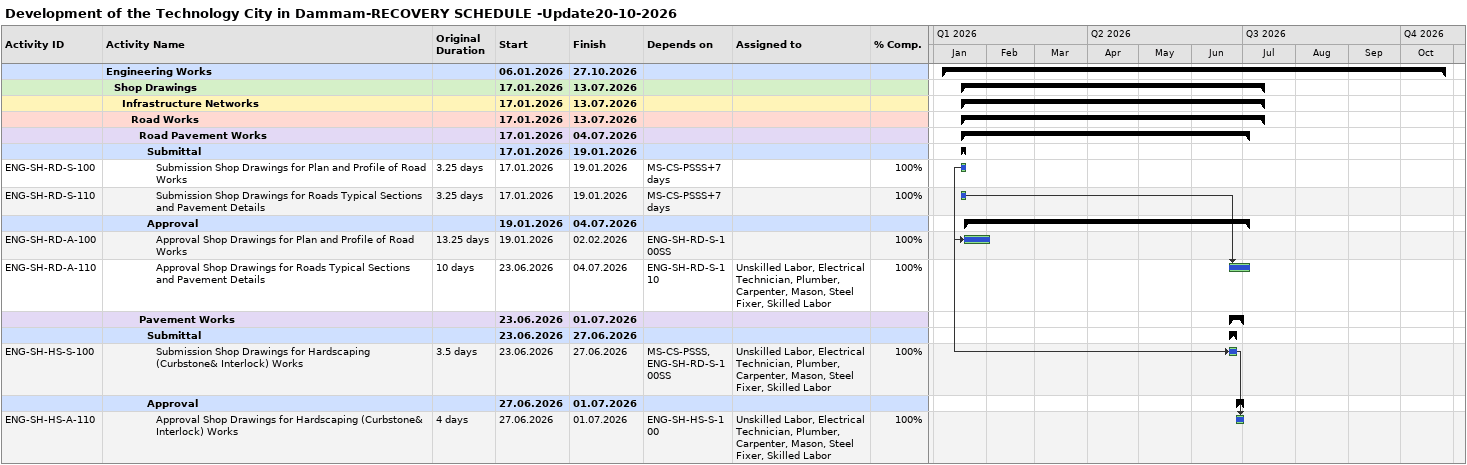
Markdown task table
Development of the Technology City in Dammam-RECOVERY SCHEDULE -Update20-10-2026

| ID | Level | Task | Original duration | Start | Finish | Predecessors | Resources | % complete |
|---|---|---|---|---|---|---|---|---|
|  | 1 | **Engineering Works** |  | 2026-01-06 | 2026-10-27 |  |  |  |
|  | 2 | **Shop Drawings** |  | 2026-01-17 | 2026-07-13 |  |  |  |
|  | 3 | **Infrastructure Networks** |  | 2026-01-17 | 2026-07-13 |  |  |  |
|  | 4 | **Road Works** |  | 2026-01-17 | 2026-07-13 |  |  |  |
|  | 5 | **Road Pavement Works** |  | 2026-01-17 | 2026-07-04 |  |  |  |
|  | 6 | **Submittal** |  | 2026-01-17 | 2026-01-19 |  |  |  |
| ENG-SH-RD-S-100 | 7 | Submission Shop Drawings for Plan and Profile of Road Works | 3.25d | 2026-01-17 | 2026-01-19 | MS-CS-PSSS+7d |  | 100 |
| ENG-SH-RD-S-110 | 7 | Submission Shop Drawings for Roads Typical Sections and Pavement Details | 3.25d | 2026-01-17 | 2026-01-19 | MS-CS-PSSS+7d |  | 100 |
|  | 6 | **Approval** |  | 2026-01-19 | 2026-07-04 |  |  |  |
| ENG-SH-RD-A-100 | 7 | Approval Shop Drawings for Plan and Profile of Road Works | 13.25d | 2026-01-19 | 2026-02-02 | ENG-SH-RD-S-100SS |  | 100 |
| ENG-SH-RD-A-110 | 7 | Approval Shop Drawings for Roads Typical Sections and Pavement Details | 10d | 2026-06-23 | 2026-07-04 | ENG-SH-RD-S-110 | Unskilled Labor, Electrical Technician, Plumber, Carpenter, Mason, Steel Fixer, Skilled Labor | 100 |
|  | 5 | **Pavement Works** |  | 2026-06-23 | 2026-07-01 |  |  |  |
|  | 6 | **Submittal** |  | 2026-06-23 | 2026-06-27 |  |  |  |
| ENG-SH-HS-S-100 | 7 | Submission Shop Drawings for Hardscaping (Curbstone& Interlock) Works | 3.5d | 2026-06-23 | 2026-06-27 | MS-CS-PSSS, ENG-SH-RD-S-100SS | Unskilled Labor, Electrical Technician, Plumber, Carpenter, Mason, Steel Fixer, Skilled Labor | 100 |
|  | 6 | **Approval** |  | 2026-06-27 | 2026-07-01 |  |  |  |
| ENG-SH-HS-A-110 | 7 | Approval Shop Drawings for Hardscaping (Curbstone& Interlock) Works | 4d | 2026-06-27 | 2026-07-01 | ENG-SH-HS-S-100 | Unskilled Labor, Electrical Technician, Plumber, Carpenter, Mason, Steel Fixer, Skilled Labor | 100 |
